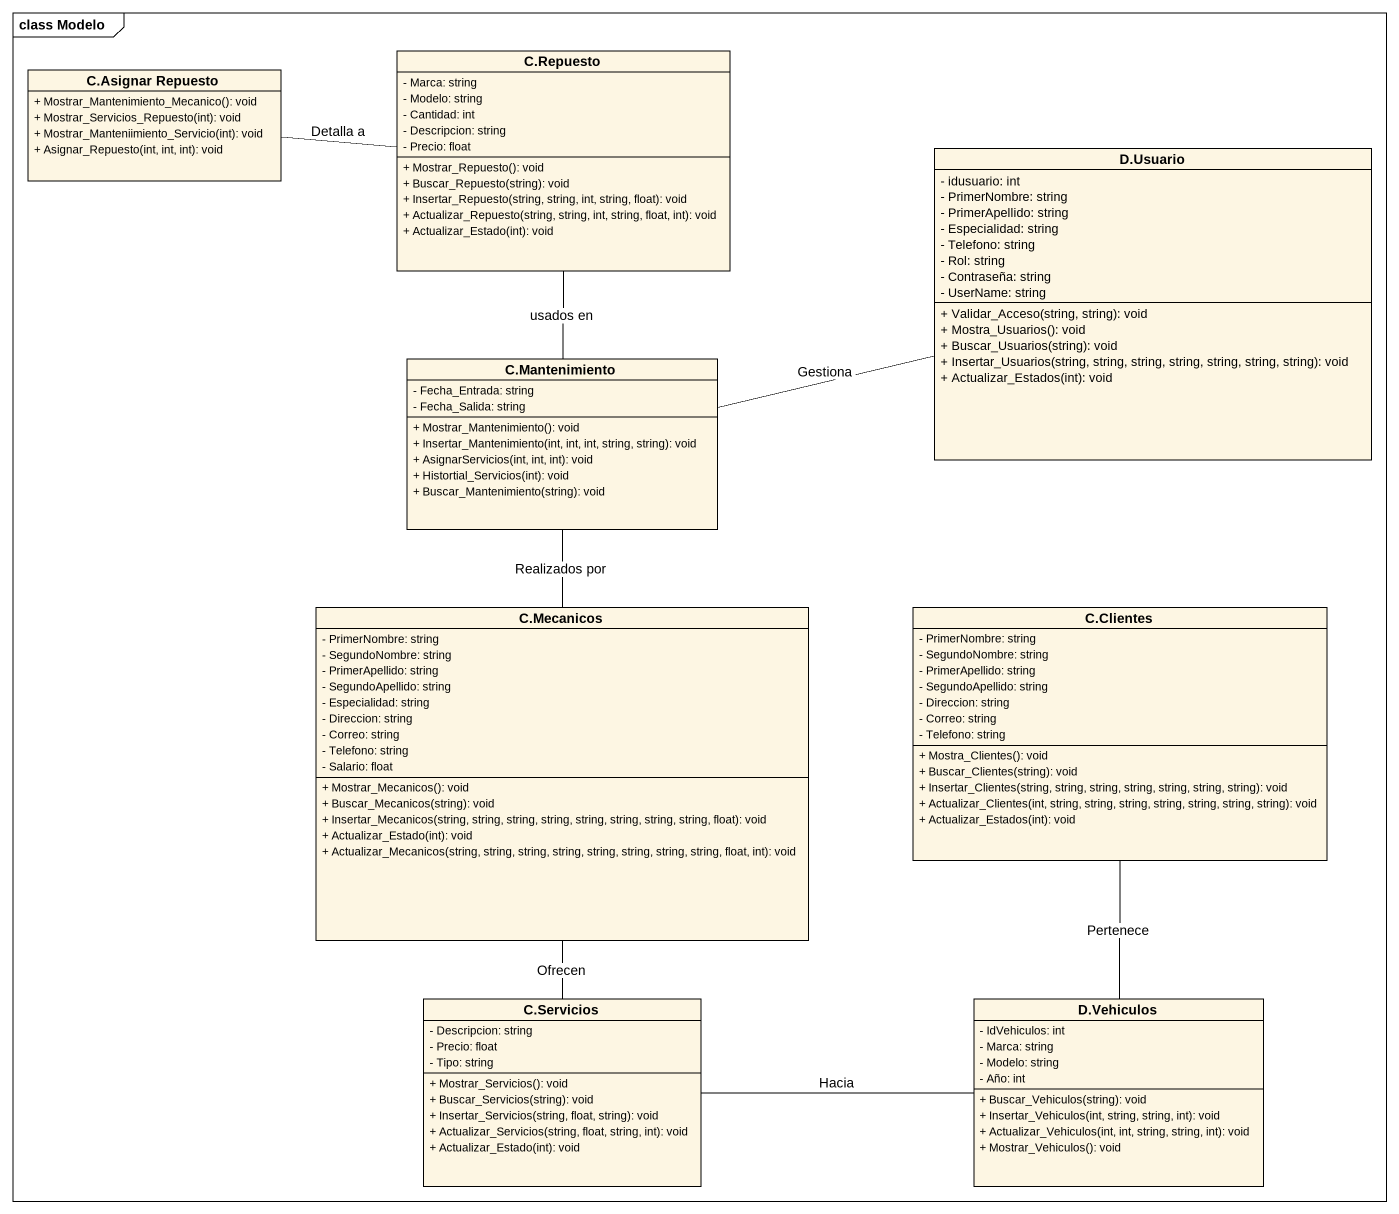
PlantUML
@startuml
mainframe class Modelo
hide circle
hide empty members
skinparam classAttributeIconSize 0
class "C.Asignar Repuesto" as C_Asignar_Repuesto {
  + Mostrar_Mantenimiento_Mecanico(): void
  + Mostrar_Servicios_Repuesto(int): void
  + Mostrar_Manteniimiento_Servicio(int): void
  + Asignar_Repuesto(int, int, int): void
}
class "C.Repuesto" as C_Repuesto {
  - Marca: string
  - Modelo: string
  - Cantidad: int
  - Descripcion: string
  - Precio: float
  + Mostrar_Repuesto(): void
  + Buscar_Repuesto(string): void
  + Insertar_Repuesto(string, string, int, string, float): void
  + Actualizar_Repuesto(string, string, int, string, float, int): void
  + Actualizar_Estado(int): void
}
class "D.Usuario" as D_Usuario {
  - idusuario: int
  - PrimerNombre: string
  - PrimerApellido: string
  - Especialidad: string
  - Telefono: string
  - Rol: string
  - Contraseña: string
  - UserName: string
  + Validar_Acceso(string, string): void
  + Mostra_Usuarios(): void
  + Buscar_Usuarios(string): void
  + Insertar_Usuarios(string, string, string, string, string, string, string): void
  + Actualizar_Estados(int): void
}
class "C.Mantenimiento" as C_Mantenimiento {
  - Fecha_Entrada: string
  - Fecha_Salida: string
  + Mostrar_Mantenimiento(): void
  + Insertar_Mantenimiento(int, int, int, string, string): void
  + AsignarServicios(int, int, int): void
  + Histortial_Servicios(int): void
  + Buscar_Mantenimiento(string): void
}
class "C.Mecanicos" as C_Mecanicos {
  - PrimerNombre: string
  - SegundoNombre: string
  - PrimerApellido: string
  - SegundoApellido: string
  - Especialidad: string
  - Direccion: string
  - Correo: string
  - Telefono: string
  - Salario: float
  + Mostrar_Mecanicos(): void
  + Buscar_Mecanicos(string): void
  + Insertar_Mecanicos(string, string, string, string, string, string, string, string, float): void
  + Actualizar_Estado(int): void
  + Actualizar_Mecanicos(string, string, string, string, string, string, string, string, float, int): void
}
class "C.Clientes" as C_Clientes {
  - PrimerNombre: string
  - SegundoNombre: string
  - PrimerApellido: string
  - SegundoApellido: string
  - Direccion: string
  - Correo: string
  - Telefono: string
  + Mostra_Clientes(): void
  + Buscar_Clientes(string): void
  + Insertar_Clientes(string, string, string, string, string, string, string): void
  + Actualizar_Clientes(int, string, string, string, string, string, string, string): void
  + Actualizar_Estados(int): void
}
class "C.Servicios" as C_Servicios {
  - Descripcion: string
  - Precio: float
  - Tipo: string
  + Mostrar_Servicios(): void
  + Buscar_Servicios(string): void
  + Insertar_Servicios(string, float, string): void
  + Actualizar_Servicios(string, float, string, int): void
  + Actualizar_Estado(int): void
}
class "D.Vehiculos" as D_Vehiculos {
  - IdVehiculos: int
  - Marca: string
  - Modelo: string
  - Año: int
  + Buscar_Vehiculos(string): void
  + Insertar_Vehiculos(int, string, string, int): void
  + Actualizar_Vehiculos(int, int, string, string, int): void
  + Mostrar_Vehiculos(): void
}
C_Asignar_Repuesto -right- C_Repuesto : Detalla a
C_Repuesto -- C_Mantenimiento : usados en
D_Usuario -left- C_Mantenimiento : Gestiona
C_Mantenimiento -- C_Mecanicos : Realizados por
C_Mecanicos -- C_Servicios : Ofrecen
C_Clientes -- D_Vehiculos : Pertenece
C_Servicios -right- D_Vehiculos : Hacia
@enduml
